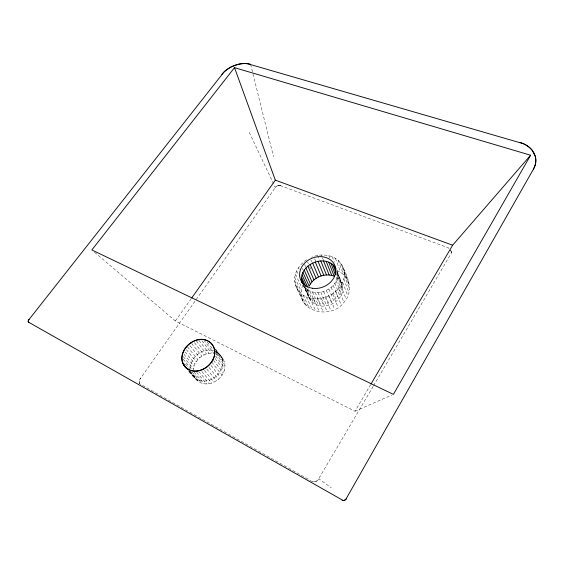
<?xml version="1.0" encoding="UTF-8"?>
<svg xmlns="http://www.w3.org/2000/svg" width="564" height="564" viewBox="0 0 564 564"><rect width="100%" height="100%" fill="white"/><g stroke="black" fill="none" stroke-linecap="round" stroke-linejoin="round"><path stroke-width="0.42" stroke-dasharray="2.82 2.11" d="M342.679 287.161L336.87 270.882C339.81 278.849 346.084 288.507 340.275 296.777C337.23 301.493 332.14 304.687 326.648 305.695C316.679 308.318 304.948 299.223 308.325 288.571M303.087 284.651C291.807 310.496 330.405 321.367 343.941 302.325C354.827 290.7 347.015 274.499 340.522 262.81C333.662 254.413 321.029 253.109 311.497 257.297M302.875 300.922C299.23 292.603 292.363 283.875 295.451 274.245C297.235 268.238 301.437 263.191 306.626 259.778M189.384 371.662C193.826 376.985 198.57 384.401 206.523 383.922C211.824 383.809 216.893 381.229 220.411 377.309C223.711 373.537 225.642 368.384 224.761 363.364C223.788 357.618 218.169 354.58 215.568 349.687M193.156 370.999C193.396 360.678 203.66 351.985 213.869 353.268L204.464 340.945M296.396 287.478C308.649 311.06 350.589 294.133 343.624 268.697M310.306 300.006L304.031 286.512C314.226 299.569 338.724 289.649 337.342 273.265M278.362 185.549L277.178 185.951A4.117 3.151 -23.6 0 0 275.676 187.036L139.907 379.227A6.662 5.372 -43.5 0 0 139.308 382.688L139.576 383.753L310.778 480.655M373.142 386.411L317.828 480.19A5.964 5.598 -50.4 0 1 313.083 481.621L311.547 481.092A5.548 5.21 -50.5 0 0 318.928 478.871L331.308 487.782M373.587 385.649L451.355 253.024L451.292 252.256M94.526 252.235L175.383 320.965L355.003 411.234L370.604 384.704M175.383 320.965L191.189 298.694M355.003 411.234L391.797 395.075M280.153 185.535L448.274 247.8A8.411 6.965 -9.1 0 1 448.951 248.28A8.495 7.036 -9.1 0 0 447.527 247.384M216.16 353.769L220.193 355.835M348.771 282.705C347.086 277.319 342.806 273.054 337.639 270.903L337.039 269.331M336.433 277.403L340.036 280.625L342.207 284.82M189.765 371.761L196.103 379.459M189.342 371.309L197.717 381.024M188.595 370.971L193.459 376.611M190.167 371.288L199.614 382.286M185.464 364.154L189.398 368.743M192.204 372.029L201.75 383.203M194.178 372.12L204.069 383.753M183.067 359.141L192.035 369.681M196.695 372.282L206.523 383.922M183.307 356.695L193.374 368.602M198.739 371.401L209.04 383.696M183.942 354.241L193.974 366.205M201.877 371.422L211.556 383.097M184.957 351.858L194.94 363.872M186.31 349.581L196.251 361.651M204.408 370.421L214.017 382.131M187.438 346.811L197.865 359.606M206.812 369.075L216.35 380.82M189.934 345.605L199.748 357.766M209.032 367.404L218.501 379.198M191.57 343.307L201.856 356.194M211.014 365.465L220.411 377.309M194.46 342.672L204.133 354.918M211.655 361.982L222.033 375.201M196.399 341.008L206.53 353.966M213.53 360.311L223.33 372.924M198.93 340.388L208.99 353.367M201.997 340.818L211.458 353.134M215.025 358.542L224.268 370.548M215.617 356.06L224.824 368.116M207.34 342.137L213.566 350.35M215.8 353.593L224.994 365.705M215.709 351.21L218.289 354.636M215.582 351.203L224.761 363.364M215.504 348.933L223.161 359.134M215.476 349.631L224.148 361.157M450.53 250.085L450.883 250.776A8.411 6.965 -9.1 0 1 451.355 253.024M295.261 284.348L304.553 303.756M294.725 281.048L306.753 306.266M294.789 277.65L301.261 291.264M303.079 295.071L309.417 308.402M249.267 132.427L275.303 187.488A4.04 3.088 -23.6 0 1 280.689 185.683M306.231 296.777L312.491 310.094M295.451 274.245L301.888 287.922M296.699 270.91L298.116 273.963M303.157 285.236L309.079 297.968M305.66 288.338L311.899 301.81M304.701 286.604L307.852 293.407M309.728 297.989L315.896 311.3M303.439 285.377L308.261 295.748M306.478 287.957L307.881 290.996M307.641 289.889L313.831 303.333M298.49 267.724L299.188 269.261M313.471 298.673L319.548 311.984M309.918 291.109L316.051 304.546M194.82 377.619L193.325 373.34M302.515 268.612L303.206 270.156M312.435 291.969L318.505 305.406M315.128 292.455L321.135 305.892M317.377 298.8L323.355 312.132M304.539 264.417L305.568 266.737M317.941 292.54L323.87 305.991M321.346 298.377L327.212 311.73M320.796 292.23L326.648 305.695M307.634 262.112L308.311 263.663M309.664 266.772L310.679 269.106M325.273 297.397L331.026 310.785M323.609 291.525L329.39 305.018M311.039 260.216L311.702 261.774M326.33 290.446L332.027 303.975M329.052 295.903L334.699 309.333M314.67 258.77L315.65 261.111M328.868 289.022L334.494 302.586M317.469 255.45L319.4 260.159M332.591 293.914L338.132 307.408M331.174 287.287L336.729 300.894M335.799 291.496L341.241 305.046M333.183 285.285L338.675 298.941M321.311 254.991L322.255 257.346M322.573 258.136L323.517 260.49M334.84 283.072L340.275 296.777M336.109 280.703L341.509 294.457M338.583 288.712L343.941 302.325M336.962 278.235L342.327 292.039M340.882 285.624L346.169 299.308M328.784 255.64L329.7 258.002M337.378 275.733L342.722 289.586M336.285 273.413L338.393 278.87M336.905 271.115L341.312 282.62M337.046 272.842L340.036 280.625M332.245 256.74L334.339 262.246M342.637 282.324L347.868 296.079M335.404 258.319L340.726 272.475M343.807 278.891L348.989 292.716M338.188 260.364L343.441 274.492M340.522 262.81L345.725 276.91M344.364 275.422L349.518 289.311M342.355 265.609L347.523 279.666M344.301 271.989L349.44 285.948M250.62 64.338L273.477 156.581M215.899 351.569A17.139 14.333 -39.3 0 1 215.307 376.949A17.139 14.333 -39.3 0 1 190.815 371.211M190.505 368.088A17.139 14.333 -39.3 0 1 213.749 350.702M450.551 250.113A8.495 7.036 -9.1 0 1 451.32 252.284M139.576 383.753A6.451 5.203 -43.5 0 1 140.549 378.127M278.426 185.528A4.117 3.151 -23.6 0 1 280.209 185.514"/><path stroke-width="0.85" d="M302.508 283.685C295.755 265.32 326.514 251.692 335.968 268.647M533.509 169.017L534.933 165.844A27.685 21.023 -6.3 0 0 535.201 156.101L532.106 150.214A27.692 21.037 -6.3 0 0 523.378 143.693L247.786 63.753A22.313 15.249 -23.6 0 0 238.353 64.296L232.016 66.524A22.313 15.249 -23.5 0 0 223.915 72.121L28.538 320.126A2.686 1.932 -41.9 0 0 28.44 322.114L343.081 500.444A3.744 3.595 -57.7 0 0 345.774 499.429L533.509 169.017A27.142 20.614 -6.3 0 0 519.677 142.339M328.692 262.204L334.205 276.254C324.97 272.504 313.365 277.185 309.178 286.202L302.946 272.461M530.618 155.22L393.397 394.37L91.854 249.958L234.511 67.645L530.618 155.22L452.631 245.227L371.049 383.943M191.704 297.975L275.331 180.149L234.511 67.645M275.331 180.149L452.631 245.227M184.907 366.473C198.697 381.638 225.924 356.067 209.921 342.172C194.911 331.082 172.112 354.953 186.585 368.419M183.596 364.598L185.281 366.551M186.55 368.066L188.228 370.012M183.215 363.145L184.336 364.457M301.55 279.8L304.003 285.088M301.952 282.183L302.692 283.777M301.585 277.347L305.78 286.442M302.057 274.879L307.627 287.055M304.236 270.149L310.426 283.939M305.885 267.999L312.026 281.838M307.866 266.06L313.944 279.941M310.122 264.382L316.136 278.306M312.604 263L318.54 276.959M315.248 261.943L321.113 275.937M317.997 261.245L323.785 275.26M320.775 260.913L326.493 274.95M323.532 260.97L329.179 275.013M326.189 261.4L331.773 275.451M330.976 263.36L335.22 274.28M332.979 264.84L335.982 272.638M334.656 266.617L335.848 269.733M221.842 74.42A21.869 14.939 -23.6 0 1 250.62 64.338M346.395 498.646A3.518 3.384 -57.8 0 1 342.137 500.254M28.863 322.537A2.467 1.777 -42 0 1 29.018 319.471M312.752 288.303A18.541 15.404 -22.9 0 0 335.249 266.645A18.541 15.404 -22.9 0 0 305.089 262.69A18.541 15.404 -22.9 0 0 312.752 288.303M197.534 370.971A17.583 14.551 -38.8 0 0 212.924 345.598A17.583 14.551 -38.8 0 0 184.442 349.349A17.583 14.551 -38.8 0 0 197.534 370.971"/></g></svg>
